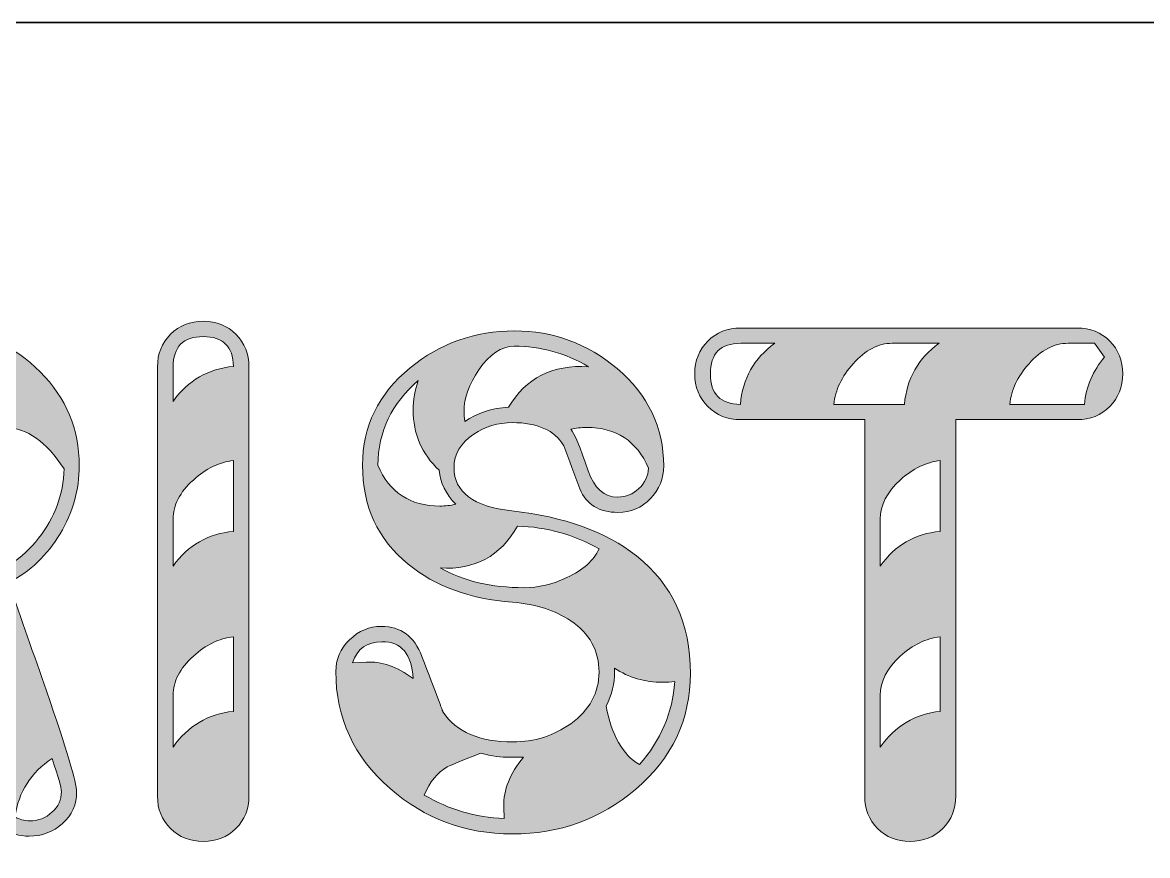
# Model space of a CAD drawing. Extents: x 33 to 2005, y -1071 to -21.
# Drawn here: x 300.2 to 512.7, y -178.4 to -21.2 of the extents above; entities that cross this region are included whole.
import ezdxf

# ---------------------------------------------------------------- set-up
doc = ezdxf.new("R2010")
doc.units = 0
doc.header["$MEASUREMENT"] = 0
doc.layers.add('Layer 1', color=7, linetype='Continuous', lineweight=0)

# ---------------------------------------------------------------- blocks, each defined once
blk = doc.blocks.new('Block_1')
at = {"layer": 'Layer 1', "true_color": 0x010101, "transparency": 33554687}
h = blk.add_hatch(color=18, dxfattribs=at)
h.dxf.hatch_style = 2
edge = h.paths.add_edge_path()
edge.add_spline(control_points=[(340.05, -151.23), (340.05, -151.23), (340.05, -137.17), (340.05, -137.17), (337.37, -137.45), (334.85, -138.67), (332.49, -140.82), (329.94, -143.12), (328.67, -145.58), (328.67, -148.21), (328.67, -148.21), (328.67, -157.98), (328.67, -157.98), (331.45, -154), (335.24, -151.75), (340.05, -151.23)], knot_values=[0, 0, 0, 0, 1, 1, 1, 2, 2, 2, 3, 3, 3, 4, 4, 4, 5, 5, 5, 5], degree=3, periodic=0)
edge = h.paths.add_edge_path()
edge.add_spline(control_points=[(340.05, -117.27), (340.05, -117.27), (340.05, -103.91), (340.05, -103.91), (337.37, -104.19), (334.85, -105.41), (332.49, -107.57), (329.94, -109.86), (328.67, -112.32), (328.67, -114.95), (328.67, -114.95), (328.67, -123.81), (328.67, -123.81), (331.49, -119.87), (335.28, -117.69), (340.05, -117.27)], knot_values=[0, 0, 0, 0, 1, 1, 1, 2, 2, 2, 3, 3, 3, 4, 4, 4, 5, 5, 5, 5], degree=3, periodic=0)
edge = h.paths.add_edge_path()
edge.add_spline(control_points=[(340.05, -86.12), (340, -82.37), (338.11, -80.5), (334.36, -80.5), (330.57, -80.5), (328.67, -82.42), (328.67, -86.26), (328.67, -86.26), (328.67, -92.73), (328.67, -92.73), (331.49, -88.79), (335.28, -86.59), (340.05, -86.12)], knot_values=[0, 0, 0, 0, 1, 1, 1, 2, 2, 2, 3, 3, 3, 4, 4, 4, 4], degree=3, periodic=0)
edge = h.paths.add_edge_path()
edge.add_spline(control_points=[(343, -167.19), (343, -169.68), (342.18, -171.73), (340.54, -173.34), (338.9, -174.96), (336.84, -175.77), (334.36, -175.77), (331.88, -175.77), (329.82, -174.96), (328.18, -173.34), (326.54, -171.73), (325.72, -169.68), (325.72, -167.19), (325.72, -167.19), (325.72, -86.26), (325.72, -86.26), (325.72, -83.78), (326.54, -81.71), (328.18, -80.07), (329.82, -78.43), (331.88, -77.61), (334.36, -77.61), (336.84, -77.61), (338.9, -78.43), (340.54, -80.07), (342.18, -81.71), (343, -83.78), (343, -86.26), (343, -86.26), (343, -167.19), (343, -167.19)], knot_values=[0, 0, 0, 0, 1, 1, 1, 2, 2, 2, 3, 3, 3, 4, 4, 4, 5, 5, 5, 6, 6, 6, 7, 7, 7, 8, 8, 8, 9, 9, 9, 10, 10, 10, 10], degree=3, periodic=0)
h = blk.add_hatch(color=18, dxfattribs=at)
h.dxf.hatch_style = 2
edge = h.paths.add_edge_path()
edge.add_spline(control_points=[(307.57, -166.35), (307.57, -165.64), (306.98, -163.58), (305.81, -160.16), (301.83, -162.74), (299.49, -166.39), (298.79, -171.13), (299.63, -171.64), (300.57, -171.9), (301.6, -171.9), (303.19, -171.9), (304.59, -171.36), (305.78, -170.28), (306.97, -169.21), (307.57, -167.89), (307.57, -166.35)], knot_values=[0, 0, 0, 0, 1, 1, 1, 2, 2, 2, 3, 3, 3, 4, 4, 4, 5, 5, 5, 5], degree=3, periodic=0)
edge = h.paths.add_edge_path()
edge.add_spline(control_points=[(308.06, -105.46), (304.69, -100.3), (301.04, -97.72), (297.11, -97.72), (296.26, -97.72), (295.37, -97.82), (294.44, -98), (296.08, -100.02), (296.9, -102.29), (296.9, -104.82), (296.9, -107.31), (296.38, -109.37), (295.35, -111.01), (295.77, -112.28), (295.98, -113.75), (295.98, -115.44), (295.98, -119.14), (294.53, -122.75), (291.63, -126.27), (296.31, -125), (300.18, -122.44), (303.25, -118.57), (306.32, -114.7), (307.92, -110.33), (308.06, -105.46)], knot_values=[0, 0, 0, 0, 1, 1, 1, 2, 2, 2, 3, 3, 3, 4, 4, 4, 5, 5, 5, 6, 6, 6, 7, 7, 7, 8, 8, 8, 8], degree=3, periodic=0)
edge = h.paths.add_edge_path()
edge.add_spline(control_points=[(298.3, -137.94), (298.3, -137.94), (295.07, -128.31), (295.07, -128.31), (294.79, -128.68), (293.3, -129.08), (290.61, -129.5), (287.92, -129.92), (286.17, -130.09), (285.38, -130), (285.24, -131.07), (285.17, -132.17), (285.17, -133.3), (285.17, -135.41), (285.75, -138.11), (286.92, -141.39), (287.95, -144.01), (288.98, -146.66), (290.01, -149.33), (291.09, -144.36), (293.85, -140.57), (298.3, -137.94)], knot_values=[0, 0, 0, 0, 1, 1, 1, 2, 2, 2, 3, 3, 3, 4, 4, 4, 5, 5, 5, 6, 6, 6, 7, 7, 7, 7], degree=3, periodic=0)
edge = h.paths.add_edge_path()
edge.add_spline(control_points=[(276.81, -115.79), (272.55, -115.61), (269.93, -115.51), (268.94, -115.51), (262.11, -115.51), (258.69, -117.48), (258.69, -121.42), (258.69, -125.17), (260.59, -127.04), (264.38, -127.04), (271.45, -127.04), (275.59, -123.29), (276.81, -115.79)], knot_values=[0, 0, 0, 0, 1, 1, 1, 2, 2, 2, 3, 3, 3, 4, 4, 4, 4], degree=3, periodic=0)
edge = h.paths.add_edge_path()
edge.add_spline(control_points=[(280.32, -82.6), (280.32, -82.6), (270.77, -82.6), (270.77, -82.6), (267.4, -82.6), (264.48, -83.66), (262.03, -85.77), (259.57, -87.88), (258.13, -90.57), (257.71, -93.85), (257.71, -93.85), (273.72, -93.85), (273.72, -93.85), (274.14, -89.12), (276.34, -85.37), (280.32, -82.6)], knot_values=[0, 0, 0, 0, 1, 1, 1, 2, 2, 2, 3, 3, 3, 4, 4, 4, 5, 5, 5, 5], degree=3, periodic=0)
edge = h.paths.add_edge_path()
edge.add_spline(control_points=[(294.02, -104.82), (294.02, -102.67), (293.21, -100.78), (291.59, -99.16), (289.98, -97.55), (288.09, -96.74), (285.94, -96.74), (285.94, -96.74), (257.64, -96.74), (257.64, -96.74), (257.64, -96.74), (257.64, -115.79), (257.64, -115.79), (259.51, -113.68), (263.19, -112.63), (268.66, -112.63), (270.11, -112.63), (272.28, -112.71), (275.16, -112.87), (278.04, -113.04), (280.2, -113.12), (281.66, -113.12), (289.9, -113.12), (294.02, -110.35), (294.02, -104.82)], knot_values=[0, 0, 0, 0, 1, 1, 1, 2, 2, 2, 3, 3, 3, 4, 4, 4, 5, 5, 5, 6, 6, 6, 7, 7, 7, 8, 8, 8, 8], degree=3, periodic=0)
edge = h.paths.add_edge_path()
edge.add_spline(control_points=[(254.76, -157.35), (254.76, -157.35), (254.76, -144.27), (254.76, -144.27), (250.08, -143.89), (246.33, -141.76), (243.52, -137.87), (243.52, -137.87), (243.52, -152.92), (243.52, -152.92), (245.86, -155.92), (249.61, -157.39), (254.76, -157.35)], knot_values=[0, 0, 0, 0, 1, 1, 1, 2, 2, 2, 3, 3, 3, 4, 4, 4, 4], degree=3, periodic=0)
edge = h.paths.add_edge_path()
edge.add_spline(control_points=[(254.76, -122.96), (254.76, -122.96), (254.76, -107.42), (254.76, -107.42), (250.08, -107.05), (246.33, -104.92), (243.52, -101.03), (243.52, -101.03), (243.52, -110.31), (243.52, -110.31), (243.52, -113.54), (244.61, -116.39), (246.79, -118.85), (248.96, -121.31), (251.62, -122.68), (254.76, -122.96)], knot_values=[0, 0, 0, 0, 1, 1, 1, 2, 2, 2, 3, 3, 3, 4, 4, 4, 5, 5, 5, 5], degree=3, periodic=0)
edge = h.paths.add_edge_path()
edge.add_spline(control_points=[(310.94, -104.82), (310.94, -109.42), (309.74, -113.72), (307.32, -117.73), (304.91, -121.73), (301.67, -124.82), (297.6, -126.97), (299.99, -133.77), (302.37, -140.57), (304.76, -147.36), (308.55, -158.43), (310.45, -164.78), (310.45, -166.42), (310.45, -168.81), (309.56, -170.8), (307.78, -172.39), (306, -173.99), (303.89, -174.78), (301.46, -174.78), (297.71, -174.78), (295.09, -172.82), (293.59, -168.88), (290.64, -160.21), (286.2, -147.22), (280.25, -129.92), (279.55, -129.92), (277.99, -130), (275.58, -130.14), (273.17, -130.28), (271.24, -130.35), (269.79, -130.35), (263.56, -130.35), (259.51, -129.18), (257.64, -126.83), (257.64, -126.83), (257.64, -165.85), (257.64, -165.85), (257.64, -168.1), (256.78, -170.09), (255.07, -171.8), (253.36, -173.51), (251.39, -174.36), (249.14, -174.36), (246.89, -174.36), (244.91, -173.51), (243.21, -171.8), (241.5, -170.09), (240.64, -168.1), (240.64, -165.85), (240.64, -165.85), (240.64, -88.23), (240.64, -88.23), (240.64, -85.98), (241.5, -84), (243.21, -82.29), (244.91, -80.58), (246.89, -79.72), (249.14, -79.72), (249.14, -79.72), (285.94, -79.72), (285.94, -79.72), (292.77, -79.72), (298.65, -82.19), (303.57, -87.14), (308.48, -92.09), (310.94, -97.98), (310.94, -104.82)], knot_values=[0, 0, 0, 0, 1, 1, 1, 2, 2, 2, 3, 3, 3, 4, 4, 4, 5, 5, 5, 6, 6, 6, 7, 7, 7, 8, 8, 8, 9, 9, 9, 10, 10, 10, 11, 11, 11, 12, 12, 12, 13, 13, 13, 14, 14, 14, 15, 15, 15, 16, 16, 16, 17, 17, 17, 18, 18, 18, 19, 19, 19, 20, 20, 20, 21, 21, 21, 22, 22, 22, 22], degree=3, periodic=0)
h = blk.add_hatch(color=18, dxfattribs=at)
h.dxf.hatch_style = 2
edge = h.paths.add_edge_path()
edge.add_spline(control_points=[(423.44, -145.6), (422.66, -145.7), (421.9, -145.75), (421.16, -145.75), (417.73, -145.75), (414.7, -144.86), (412.07, -143.07), (412.07, -143.07), (412.07, -143.85), (412.07, -143.85), (412.11, -145.91), (411.58, -148.04), (410.45, -150.25), (411.52, -155.73), (413.62, -159.41), (416.74, -161.28), (420.79, -156.74), (423.03, -151.51), (423.44, -145.6)], knot_values=[0, 0, 0, 0, 1, 1, 1, 2, 2, 2, 3, 3, 3, 4, 4, 4, 5, 5, 5, 6, 6, 6, 6], degree=3, periodic=0)
edge = h.paths.add_edge_path()
edge.add_spline(control_points=[(418.46, -105.32), (416.26, -100.21), (412.37, -97.65), (406.8, -97.65), (405.77, -97.65), (404.76, -97.77), (403.78, -98), (404.48, -98.71), (405.58, -101.31), (407.08, -105.81), (408.21, -109.14), (410.08, -110.8), (412.7, -110.8), (414.2, -110.8), (415.52, -110.26), (416.67, -109.18), (417.81, -108.1), (418.41, -106.82), (418.46, -105.32)], knot_values=[0, 0, 0, 0, 1, 1, 1, 2, 2, 2, 3, 3, 3, 4, 4, 4, 5, 5, 5, 6, 6, 6, 6], degree=3, periodic=0)
edge = h.paths.add_edge_path()
edge.add_spline(control_points=[(407.15, -86.19), (402.8, -83.61), (398.11, -82.32), (393.11, -82.32), (390.67, -82.32), (388.45, -83.8), (386.43, -86.75), (384.56, -89.47), (383.63, -92.1), (383.63, -94.63), (383.63, -95.14), (383.67, -95.78), (383.77, -96.53), (386.11, -94.89), (388.87, -94), (392.05, -93.85), (395.28, -88.32), (400.32, -85.77), (407.15, -86.19)], knot_values=[0, 0, 0, 0, 1, 1, 1, 2, 2, 2, 3, 3, 3, 4, 4, 4, 5, 5, 5, 6, 6, 6, 6], degree=3, periodic=0)
edge = h.paths.add_edge_path()
edge.add_spline(control_points=[(409.12, -120.57), (404.38, -117.86), (399.24, -116.42), (393.71, -116.28), (390.5, -121.96), (385.64, -124.58), (379.13, -124.16), (383.45, -126.64), (388.75, -127.89), (395.03, -127.89), (397.63, -127.89), (400.31, -127.25), (403.05, -125.99), (406.12, -124.54), (408.14, -122.73), (409.12, -120.57)], knot_values=[0, 0, 0, 0, 1, 1, 1, 2, 2, 2, 3, 3, 3, 4, 4, 4, 5, 5, 5, 5], degree=3, periodic=0)
edge = h.paths.add_edge_path()
edge.add_spline(control_points=[(394.86, -159.88), (394.86, -159.88), (392.12, -159.88), (392.12, -159.88), (390.72, -159.93), (388.94, -159.67), (386.79, -159.1), (382.62, -160.8), (380.51, -161.67), (380.46, -161.72), (378.59, -162.81), (377.14, -164.57), (376.11, -167.02), (380.75, -169.76), (385.78, -171.24), (391.21, -171.48), (391.21, -171.48), (391.14, -169.22), (391.14, -169.22), (391.05, -166.06), (392.29, -162.94), (394.86, -159.88)], knot_values=[0, 0, 0, 0, 1, 1, 1, 2, 2, 2, 3, 3, 3, 4, 4, 4, 5, 5, 5, 6, 6, 6, 7, 7, 7, 7], degree=3, periodic=0)
edge = h.paths.add_edge_path()
edge.add_spline(control_points=[(382.08, -112.14), (380.16, -110.21), (379.11, -108.08), (378.92, -105.74), (375.64, -102.64), (374, -98.85), (374, -94.35), (374, -92.43), (374.33, -90.57), (374.99, -88.79), (369.98, -93.11), (367.43, -98.42), (367.33, -104.75), (369.53, -109.91), (373.44, -112.49), (379.06, -112.49), (380.04, -112.49), (381.05, -112.37), (382.08, -112.14)], knot_values=[0, 0, 0, 0, 1, 1, 1, 2, 2, 2, 3, 3, 3, 4, 4, 4, 5, 5, 5, 6, 6, 6, 6], degree=3, periodic=0)
edge = h.paths.add_edge_path()
edge.add_spline(control_points=[(374, -145.04), (373.77, -140.4), (371.8, -138.08), (368.1, -138.08), (365.3, -138.08), (363.46, -139.42), (362.56, -142.09), (362.56, -142.09), (365.12, -141.95), (365.12, -141.95), (368.01, -141.76), (370.97, -142.79), (374, -145.04)], knot_values=[0, 0, 0, 0, 1, 1, 1, 2, 2, 2, 3, 3, 3, 4, 4, 4, 4], degree=3, periodic=0)
edge = h.paths.add_edge_path()
edge.add_spline(control_points=[(426.39, -144.06), (426.39, -152.78), (422.93, -160.09), (416, -166), (409.4, -171.57), (401.65, -174.36), (392.75, -174.36), (383.86, -174.36), (376.16, -171.5), (369.65, -165.78), (362.81, -159.83), (359.4, -152.47), (359.4, -143.71), (359.4, -141.41), (360.26, -139.42), (361.99, -137.73), (363.72, -136.04), (365.73, -135.2), (368.02, -135.2), (371.67, -135.2), (374.22, -137.09), (375.67, -140.87), (378.33, -147.84), (379.66, -151.34), (379.66, -151.39), (382.19, -155.13), (386.58, -157), (392.85, -157), (396.91, -157), (400.56, -155.85), (403.79, -153.56), (407.34, -150.99), (409.12, -147.74), (409.12, -143.81), (409.12, -139.74), (407.34, -136.52), (403.79, -134.13), (400.84, -132.17), (397.17, -131), (392.78, -130.63), (384.74, -130.02), (378.17, -127.63), (373.08, -123.46), (367.33, -118.77), (364.45, -112.53), (364.45, -104.75), (364.45, -97.44), (367.45, -91.32), (373.44, -86.4), (379.11, -81.76), (385.68, -79.44), (393.18, -79.44), (400.48, -79.44), (406.94, -81.81), (412.56, -86.54), (418.41, -91.56), (421.34, -97.68), (421.34, -104.89), (421.34, -107.28), (420.51, -109.35), (418.84, -111.08), (417.18, -112.82), (415.13, -113.68), (412.7, -113.68), (409.14, -113.68), (406.73, -112.21), (405.47, -109.25), (404.48, -106.54), (403.48, -103.82), (402.45, -101.1), (400.71, -98.19), (397.48, -96.74), (392.75, -96.74), (390.04, -96.74), (387.6, -97.46), (385.45, -98.92), (382.97, -100.56), (381.73, -102.67), (381.73, -105.25), (381.73, -109.84), (385.38, -112.56), (392.68, -113.4), (402.56, -114.48), (410.4, -117.32), (416.21, -121.91), (423, -127.25), (426.39, -134.64), (426.39, -144.06)], knot_values=[0, 0, 0, 0, 1, 1, 1, 2, 2, 2, 3, 3, 3, 4, 4, 4, 5, 5, 5, 6, 6, 6, 7, 7, 7, 8, 8, 8, 9, 9, 9, 10, 10, 10, 11, 11, 11, 12, 12, 12, 13, 13, 13, 14, 14, 14, 15, 15, 15, 16, 16, 16, 17, 17, 17, 18, 18, 18, 19, 19, 19, 20, 20, 20, 21, 21, 21, 22, 22, 22, 23, 23, 23, 24, 24, 24, 25, 25, 25, 26, 26, 26, 27, 27, 27, 28, 28, 28, 29, 29, 29, 29], degree=3, periodic=0)
h = blk.add_hatch(color=18, dxfattribs=at)
h.dxf.hatch_style = 2
edge = h.paths.add_edge_path()
edge.add_spline(control_points=[(504.6, -84.36), (504.6, -84.36), (502.71, -81.76), (502.71, -81.76), (502.71, -81.76), (497.72, -81.76), (497.72, -81.76), (495.1, -81.76), (492.64, -83.05), (490.35, -85.63), (488.19, -88.02), (486.98, -90.57), (486.7, -93.29), (486.7, -93.29), (500.81, -93.29), (500.81, -93.29), (501.14, -89.92), (502.4, -86.94), (504.6, -84.36)], knot_values=[0, 0, 0, 0, 1, 1, 1, 2, 2, 2, 3, 3, 3, 4, 4, 4, 5, 5, 5, 6, 6, 6, 6], degree=3, periodic=0)
edge = h.paths.add_edge_path()
edge.add_spline(control_points=[(473.56, -151.23), (473.56, -151.23), (473.56, -137.17), (473.56, -137.17), (470.93, -137.45), (468.41, -138.67), (466, -140.82), (463.51, -143.12), (462.26, -145.58), (462.26, -148.21), (462.26, -148.21), (462.26, -157.98), (462.26, -157.98), (465.03, -154), (468.8, -151.75), (473.56, -151.23)], knot_values=[0, 0, 0, 0, 1, 1, 1, 2, 2, 2, 3, 3, 3, 4, 4, 4, 5, 5, 5, 5], degree=3, periodic=0)
edge = h.paths.add_edge_path()
edge.add_spline(control_points=[(473.56, -117.27), (473.56, -117.27), (473.56, -103.91), (473.56, -103.91), (470.93, -104.19), (468.41, -105.41), (466, -107.57), (463.51, -109.86), (462.26, -112.32), (462.26, -114.95), (462.26, -114.95), (462.26, -123.81), (462.26, -123.81), (465.03, -119.87), (468.8, -117.69), (473.56, -117.27)], knot_values=[0, 0, 0, 0, 1, 1, 1, 2, 2, 2, 3, 3, 3, 4, 4, 4, 5, 5, 5, 5], degree=3, periodic=0)
edge = h.paths.add_edge_path()
edge.add_spline(control_points=[(473.35, -81.76), (473.35, -81.76), (464.5, -81.76), (464.5, -81.76), (461.88, -81.76), (459.42, -83.05), (457.13, -85.63), (454.98, -88.02), (453.76, -90.57), (453.48, -93.29), (453.48, -93.29), (466.82, -93.29), (466.82, -93.29), (467.24, -88.46), (469.42, -84.62), (473.35, -81.76)], knot_values=[0, 0, 0, 0, 1, 1, 1, 2, 2, 2, 3, 3, 3, 4, 4, 4, 5, 5, 5, 5], degree=3, periodic=0)
edge = h.paths.add_edge_path()
edge.add_spline(control_points=[(442.31, -81.76), (442.31, -81.76), (435.89, -81.76), (435.89, -81.76), (432.07, -81.76), (430.16, -83.68), (430.16, -87.53), (430.16, -91.32), (432.05, -93.25), (435.82, -93.29), (436.24, -88.46), (438.4, -84.62), (442.31, -81.76)], knot_values=[0, 0, 0, 0, 1, 1, 1, 2, 2, 2, 3, 3, 3, 4, 4, 4, 4], degree=3, periodic=0)
edge = h.paths.add_edge_path()
edge.add_spline(control_points=[(508.05, -87.53), (508.05, -90.01), (507.23, -92.07), (505.59, -93.71), (503.95, -95.36), (501.89, -96.17), (499.41, -96.17), (499.41, -96.17), (476.51, -96.17), (476.51, -96.17), (476.51, -96.17), (476.51, -167.19), (476.51, -167.19), (476.51, -169.68), (475.69, -171.73), (474.05, -173.34), (472.42, -174.96), (470.36, -175.77), (467.87, -175.77), (465.39, -175.77), (463.34, -174.96), (461.73, -173.34), (460.11, -171.73), (459.31, -169.68), (459.31, -167.19), (459.31, -167.19), (459.31, -96.17), (459.31, -96.17), (459.31, -96.17), (435.85, -96.17), (435.85, -96.17), (433.37, -96.17), (431.31, -95.36), (429.67, -93.71), (428.03, -92.07), (427.21, -90.01), (427.21, -87.53), (427.21, -85.04), (428.03, -82.98), (429.67, -81.34), (431.31, -79.7), (433.37, -78.88), (435.85, -78.88), (435.85, -78.88), (499.41, -78.88), (499.41, -78.88), (501.89, -78.88), (503.95, -79.7), (505.59, -81.34), (507.23, -82.98), (508.05, -85.04), (508.05, -87.53)], knot_values=[0, 0, 0, 0, 1, 1, 1, 2, 2, 2, 3, 3, 3, 4, 4, 4, 5, 5, 5, 6, 6, 6, 7, 7, 7, 8, 8, 8, 9, 9, 9, 10, 10, 10, 11, 11, 11, 12, 12, 12, 13, 13, 13, 14, 14, 14, 15, 15, 15, 16, 16, 16, 17, 17, 17, 17], degree=3, periodic=0)
at = {"layer": 'Layer 1'}
for points, knots in [([(343, -167.19), (343, -169.68), (342.18, -171.73), (340.54, -173.34), (338.9, -174.96), (336.84, -175.77), (334.36, -175.77), (331.88, -175.77), (329.82, -174.96), (328.18, -173.34), (326.54, -171.73), (325.72, -169.68), (325.72, -167.19), (325.72, -167.19), (325.72, -86.26), (325.72, -86.26), (325.72, -83.78), (326.54, -81.71), (328.18, -80.07), (329.82, -78.43), (331.88, -77.61), (334.36, -77.61), (336.84, -77.61), (338.9, -78.43), (340.54, -80.07), (342.18, -81.71), (343, -83.78), (343, -86.26), (343, -86.26), (343, -167.19), (343, -167.19)], [0, 0, 0, 0, 1, 1, 1, 2, 2, 2, 3, 3, 3, 4, 4, 4, 5, 5, 5, 6, 6, 6, 7, 7, 7, 8, 8, 8, 9, 9, 9, 10, 10, 10, 10]), ([(310.94, -104.82), (310.94, -109.42), (309.74, -113.72), (307.32, -117.73), (304.91, -121.73), (301.67, -124.82), (297.6, -126.97), (299.99, -133.77), (302.37, -140.57), (304.76, -147.36), (308.55, -158.43), (310.45, -164.78), (310.45, -166.42), (310.45, -168.81), (309.56, -170.8), (307.78, -172.39), (306, -173.99), (303.89, -174.78), (301.46, -174.78), (297.71, -174.78), (295.09, -172.82), (293.59, -168.88), (290.64, -160.21), (286.2, -147.22), (280.25, -129.92), (279.55, -129.92), (277.99, -130), (275.58, -130.14), (273.17, -130.28), (271.24, -130.35), (269.79, -130.35), (263.56, -130.35), (259.51, -129.18), (257.64, -126.83), (257.64, -126.83), (257.64, -165.85), (257.64, -165.85), (257.64, -168.1), (256.78, -170.09), (255.07, -171.8), (253.36, -173.51), (251.39, -174.36), (249.14, -174.36), (246.89, -174.36), (244.91, -173.51), (243.21, -171.8), (241.5, -170.09), (240.64, -168.1), (240.64, -165.85), (240.64, -165.85), (240.64, -88.23), (240.64, -88.23), (240.64, -85.98), (241.5, -84), (243.21, -82.29), (244.91, -80.58), (246.89, -79.72), (249.14, -79.72), (249.14, -79.72), (285.94, -79.72), (285.94, -79.72), (292.77, -79.72), (298.65, -82.19), (303.57, -87.14), (308.48, -92.09), (310.94, -97.98), (310.94, -104.82)], [0, 0, 0, 0, 1, 1, 1, 2, 2, 2, 3, 3, 3, 4, 4, 4, 5, 5, 5, 6, 6, 6, 7, 7, 7, 8, 8, 8, 9, 9, 9, 10, 10, 10, 11, 11, 11, 12, 12, 12, 13, 13, 13, 14, 14, 14, 15, 15, 15, 16, 16, 16, 17, 17, 17, 18, 18, 18, 19, 19, 19, 20, 20, 20, 21, 21, 21, 22, 22, 22, 22]), ([(340.05, -86.12), (340, -82.37), (338.11, -80.5), (334.36, -80.5), (330.57, -80.5), (328.67, -82.42), (328.67, -86.26), (328.67, -86.26), (328.67, -92.73), (328.67, -92.73), (331.49, -88.79), (335.28, -86.59), (340.05, -86.12)], [0, 0, 0, 0, 1, 1, 1, 2, 2, 2, 3, 3, 3, 4, 4, 4, 4]), ([(426.39, -144.06), (426.39, -152.78), (422.93, -160.09), (416, -166), (409.4, -171.57), (401.65, -174.36), (392.75, -174.36), (383.86, -174.36), (376.16, -171.5), (369.65, -165.78), (362.81, -159.83), (359.4, -152.47), (359.4, -143.71), (359.4, -141.41), (360.26, -139.42), (361.99, -137.73), (363.72, -136.04), (365.73, -135.2), (368.02, -135.2), (371.67, -135.2), (374.22, -137.09), (375.67, -140.87), (378.33, -147.84), (379.66, -151.34), (379.66, -151.39), (382.19, -155.13), (386.58, -157), (392.85, -157), (396.91, -157), (400.56, -155.85), (403.79, -153.56), (407.34, -150.99), (409.12, -147.74), (409.12, -143.81), (409.12, -139.74), (407.34, -136.52), (403.79, -134.13), (400.84, -132.17), (397.17, -131), (392.78, -130.63), (384.74, -130.02), (378.17, -127.63), (373.08, -123.46), (367.33, -118.77), (364.45, -112.53), (364.45, -104.75), (364.45, -97.44), (367.45, -91.32), (373.44, -86.4), (379.11, -81.76), (385.68, -79.44), (393.18, -79.44), (400.48, -79.44), (406.94, -81.81), (412.56, -86.54), (418.41, -91.56), (421.34, -97.68), (421.34, -104.89), (421.34, -107.28), (420.51, -109.35), (418.84, -111.08), (417.18, -112.82), (415.13, -113.68), (412.7, -113.68), (409.14, -113.68), (406.73, -112.21), (405.47, -109.25), (404.48, -106.54), (403.48, -103.82), (402.45, -101.1), (400.71, -98.19), (397.48, -96.74), (392.75, -96.74), (390.04, -96.74), (387.6, -97.46), (385.45, -98.92), (382.97, -100.56), (381.73, -102.67), (381.73, -105.25), (381.73, -109.84), (385.38, -112.56), (392.68, -113.4), (402.56, -114.48), (410.4, -117.32), (416.21, -121.91), (423, -127.25), (426.39, -134.64), (426.39, -144.06)], [0, 0, 0, 0, 1, 1, 1, 2, 2, 2, 3, 3, 3, 4, 4, 4, 5, 5, 5, 6, 6, 6, 7, 7, 7, 8, 8, 8, 9, 9, 9, 10, 10, 10, 11, 11, 11, 12, 12, 12, 13, 13, 13, 14, 14, 14, 15, 15, 15, 16, 16, 16, 17, 17, 17, 18, 18, 18, 19, 19, 19, 20, 20, 20, 21, 21, 21, 22, 22, 22, 23, 23, 23, 24, 24, 24, 25, 25, 25, 26, 26, 26, 27, 27, 27, 28, 28, 28, 29, 29, 29, 29]), ([(508.05, -87.53), (508.05, -90.01), (507.23, -92.07), (505.59, -93.71), (503.95, -95.36), (501.89, -96.17), (499.41, -96.17), (499.41, -96.17), (476.51, -96.17), (476.51, -96.17), (476.51, -96.17), (476.51, -167.19), (476.51, -167.19), (476.51, -169.68), (475.69, -171.73), (474.05, -173.34), (472.42, -174.96), (470.36, -175.77), (467.87, -175.77), (465.39, -175.77), (463.34, -174.96), (461.73, -173.34), (460.11, -171.73), (459.31, -169.68), (459.31, -167.19), (459.31, -167.19), (459.31, -96.17), (459.31, -96.17), (459.31, -96.17), (435.85, -96.17), (435.85, -96.17), (433.37, -96.17), (431.31, -95.36), (429.67, -93.71), (428.03, -92.07), (427.21, -90.01), (427.21, -87.53), (427.21, -85.04), (428.03, -82.98), (429.67, -81.34), (431.31, -79.7), (433.37, -78.88), (435.85, -78.88), (435.85, -78.88), (499.41, -78.88), (499.41, -78.88), (501.89, -78.88), (503.95, -79.7), (505.59, -81.34), (507.23, -82.98), (508.05, -85.04), (508.05, -87.53)], [0, 0, 0, 0, 1, 1, 1, 2, 2, 2, 3, 3, 3, 4, 4, 4, 5, 5, 5, 6, 6, 6, 7, 7, 7, 8, 8, 8, 9, 9, 9, 10, 10, 10, 11, 11, 11, 12, 12, 12, 13, 13, 13, 14, 14, 14, 15, 15, 15, 16, 16, 16, 17, 17, 17, 17]), ([(407.15, -86.19), (402.8, -83.61), (398.11, -82.32), (393.11, -82.32), (390.67, -82.32), (388.45, -83.8), (386.43, -86.75), (384.56, -89.47), (383.63, -92.1), (383.63, -94.63), (383.63, -95.14), (383.67, -95.78), (383.77, -96.53), (386.11, -94.89), (388.87, -94), (392.05, -93.85), (395.28, -88.32), (400.32, -85.77), (407.15, -86.19)], [0, 0, 0, 0, 1, 1, 1, 2, 2, 2, 3, 3, 3, 4, 4, 4, 5, 5, 5, 6, 6, 6, 6]), ([(442.31, -81.76), (442.31, -81.76), (435.89, -81.76), (435.89, -81.76), (432.07, -81.76), (430.16, -83.68), (430.16, -87.53), (430.16, -91.32), (432.05, -93.25), (435.82, -93.29), (436.24, -88.46), (438.4, -84.62), (442.31, -81.76)], [0, 0, 0, 0, 1, 1, 1, 2, 2, 2, 3, 3, 3, 4, 4, 4, 4]), ([(473.35, -81.76), (473.35, -81.76), (464.5, -81.76), (464.5, -81.76), (461.88, -81.76), (459.42, -83.05), (457.13, -85.63), (454.98, -88.02), (453.76, -90.57), (453.48, -93.29), (453.48, -93.29), (466.82, -93.29), (466.82, -93.29), (467.24, -88.46), (469.42, -84.62), (473.35, -81.76)], [0, 0, 0, 0, 1, 1, 1, 2, 2, 2, 3, 3, 3, 4, 4, 4, 5, 5, 5, 5]), ([(504.6, -84.36), (504.6, -84.36), (502.71, -81.76), (502.71, -81.76), (502.71, -81.76), (497.72, -81.76), (497.72, -81.76), (495.1, -81.76), (492.64, -83.05), (490.35, -85.63), (488.19, -88.02), (486.98, -90.57), (486.7, -93.29), (486.7, -93.29), (500.81, -93.29), (500.81, -93.29), (501.14, -89.92), (502.4, -86.94), (504.6, -84.36)], [0, 0, 0, 0, 1, 1, 1, 2, 2, 2, 3, 3, 3, 4, 4, 4, 5, 5, 5, 6, 6, 6, 6]), ([(382.08, -112.14), (380.16, -110.21), (379.11, -108.08), (378.92, -105.74), (375.64, -102.64), (374, -98.85), (374, -94.35), (374, -92.43), (374.33, -90.57), (374.99, -88.79), (369.98, -93.11), (367.43, -98.42), (367.33, -104.75), (369.53, -109.91), (373.44, -112.49), (379.06, -112.49), (380.04, -112.49), (381.05, -112.37), (382.08, -112.14)], [0, 0, 0, 0, 1, 1, 1, 2, 2, 2, 3, 3, 3, 4, 4, 4, 5, 5, 5, 6, 6, 6, 6]), ([(308.06, -105.46), (304.69, -100.3), (301.04, -97.72), (297.11, -97.72), (296.26, -97.72), (295.37, -97.82), (294.44, -98), (296.08, -100.02), (296.9, -102.29), (296.9, -104.82), (296.9, -107.31), (296.38, -109.37), (295.35, -111.01), (295.77, -112.28), (295.98, -113.75), (295.98, -115.44), (295.98, -119.14), (294.53, -122.75), (291.63, -126.27), (296.31, -125), (300.18, -122.44), (303.25, -118.57), (306.32, -114.7), (307.92, -110.33), (308.06, -105.46)], [0, 0, 0, 0, 1, 1, 1, 2, 2, 2, 3, 3, 3, 4, 4, 4, 5, 5, 5, 6, 6, 6, 7, 7, 7, 8, 8, 8, 8]), ([(418.46, -105.32), (416.26, -100.21), (412.37, -97.65), (406.8, -97.65), (405.77, -97.65), (404.76, -97.77), (403.78, -98), (404.48, -98.71), (405.58, -101.31), (407.08, -105.81), (408.21, -109.14), (410.08, -110.8), (412.7, -110.8), (414.2, -110.8), (415.52, -110.26), (416.67, -109.18), (417.81, -108.1), (418.41, -106.82), (418.46, -105.32)], [0, 0, 0, 0, 1, 1, 1, 2, 2, 2, 3, 3, 3, 4, 4, 4, 5, 5, 5, 6, 6, 6, 6]), ([(340.05, -117.27), (340.05, -117.27), (340.05, -103.91), (340.05, -103.91), (337.37, -104.19), (334.85, -105.41), (332.49, -107.57), (329.94, -109.86), (328.67, -112.32), (328.67, -114.95), (328.67, -114.95), (328.67, -123.81), (328.67, -123.81), (331.49, -119.87), (335.28, -117.69), (340.05, -117.27)], [0, 0, 0, 0, 1, 1, 1, 2, 2, 2, 3, 3, 3, 4, 4, 4, 5, 5, 5, 5]), ([(473.56, -117.27), (473.56, -117.27), (473.56, -103.91), (473.56, -103.91), (470.93, -104.19), (468.41, -105.41), (466, -107.57), (463.51, -109.86), (462.26, -112.32), (462.26, -114.95), (462.26, -114.95), (462.26, -123.81), (462.26, -123.81), (465.03, -119.87), (468.8, -117.69), (473.56, -117.27)], [0, 0, 0, 0, 1, 1, 1, 2, 2, 2, 3, 3, 3, 4, 4, 4, 5, 5, 5, 5]), ([(409.12, -120.57), (404.38, -117.86), (399.24, -116.42), (393.71, -116.28), (390.5, -121.96), (385.64, -124.58), (379.13, -124.16), (383.45, -126.64), (388.75, -127.89), (395.03, -127.89), (397.63, -127.89), (400.31, -127.25), (403.05, -125.99), (406.12, -124.54), (408.14, -122.73), (409.12, -120.57)], [0, 0, 0, 0, 1, 1, 1, 2, 2, 2, 3, 3, 3, 4, 4, 4, 5, 5, 5, 5]), ([(340.05, -151.23), (340.05, -151.23), (340.05, -137.17), (340.05, -137.17), (337.37, -137.45), (334.85, -138.67), (332.49, -140.82), (329.94, -143.12), (328.67, -145.58), (328.67, -148.21), (328.67, -148.21), (328.67, -157.98), (328.67, -157.98), (331.45, -154), (335.24, -151.75), (340.05, -151.23)], [0, 0, 0, 0, 1, 1, 1, 2, 2, 2, 3, 3, 3, 4, 4, 4, 5, 5, 5, 5]), ([(374, -145.04), (373.77, -140.4), (371.8, -138.08), (368.1, -138.08), (365.3, -138.08), (363.46, -139.42), (362.56, -142.09), (362.56, -142.09), (365.12, -141.95), (365.12, -141.95), (368.01, -141.76), (370.97, -142.79), (374, -145.04)], [0, 0, 0, 0, 1, 1, 1, 2, 2, 2, 3, 3, 3, 4, 4, 4, 4]), ([(473.56, -151.23), (473.56, -151.23), (473.56, -137.17), (473.56, -137.17), (470.93, -137.45), (468.41, -138.67), (466, -140.82), (463.51, -143.12), (462.26, -145.58), (462.26, -148.21), (462.26, -148.21), (462.26, -157.98), (462.26, -157.98), (465.03, -154), (468.8, -151.75), (473.56, -151.23)], [0, 0, 0, 0, 1, 1, 1, 2, 2, 2, 3, 3, 3, 4, 4, 4, 5, 5, 5, 5]), ([(423.44, -145.6), (422.66, -145.7), (421.9, -145.75), (421.16, -145.75), (417.73, -145.75), (414.7, -144.86), (412.07, -143.07), (412.07, -143.07), (412.07, -143.85), (412.07, -143.85), (412.11, -145.91), (411.58, -148.04), (410.45, -150.25), (411.52, -155.73), (413.62, -159.41), (416.74, -161.28), (420.79, -156.74), (423.03, -151.51), (423.44, -145.6)], [0, 0, 0, 0, 1, 1, 1, 2, 2, 2, 3, 3, 3, 4, 4, 4, 5, 5, 5, 6, 6, 6, 6]), ([(394.86, -159.88), (394.86, -159.88), (392.12, -159.88), (392.12, -159.88), (390.72, -159.93), (388.94, -159.67), (386.79, -159.1), (382.62, -160.8), (380.51, -161.67), (380.46, -161.72), (378.59, -162.81), (377.14, -164.57), (376.11, -167.02), (380.75, -169.76), (385.78, -171.24), (391.21, -171.48), (391.21, -171.48), (391.14, -169.22), (391.14, -169.22), (391.05, -166.06), (392.29, -162.94), (394.86, -159.88)], [0, 0, 0, 0, 1, 1, 1, 2, 2, 2, 3, 3, 3, 4, 4, 4, 5, 5, 5, 6, 6, 6, 7, 7, 7, 7]), ([(307.57, -166.35), (307.57, -165.64), (306.98, -163.58), (305.81, -160.16), (301.83, -162.74), (299.49, -166.39), (298.79, -171.13), (299.63, -171.64), (300.57, -171.9), (301.6, -171.9), (303.19, -171.9), (304.59, -171.36), (305.78, -170.28), (306.97, -169.21), (307.57, -167.89), (307.57, -166.35)], [0, 0, 0, 0, 1, 1, 1, 2, 2, 2, 3, 3, 3, 4, 4, 4, 5, 5, 5, 5])]:
    blk.add_open_spline(points, degree=3, knots=knots, dxfattribs=at)
blk = doc.blocks.new('Block_0')
at = {"layer": 'Layer 1', "color": 240, "lineweight": 35, "true_color": 0xed2024}
blk.add_open_spline([(753.8, -21.22), (753.8, -21.22), (84.26, -21.22), (84.26, -21.22), (55.91, -21.22), (32.93, -44.21), (32.93, -72.56), (32.93, -72.56), (32.93, -1043.07), (32.93, -1043.07), (32.93, -1056.71), (43.99, -1067.78), (57.63, -1067.78), (57.63, -1067.78), (780.43, -1067.78), (780.43, -1067.78), (794.08, -1067.78), (805.14, -1056.71), (805.14, -1043.07), (805.14, -1043.07), (805.14, -72.56), (805.14, -72.56), (805.14, -44.21), (782.15, -21.22), (753.8, -21.22)], degree=3, knots=[0, 0, 0, 0, 1, 1, 1, 2, 2, 2, 3, 3, 3, 4, 4, 4, 5, 5, 5, 6, 6, 6, 7, 7, 7, 8, 8, 8, 8], dxfattribs=at)
at = {"layer": 'Layer 1'}
blk.add_blockref('Block_1', (0, 0), dxfattribs=at)

msp = doc.modelspace()

# ---------------------------------------------------------------- block references
at = {"layer": 'Layer 1'}
msp.add_blockref('Block_0', (0, 0), dxfattribs=at)

doc.saveas('drawing.dxf')
